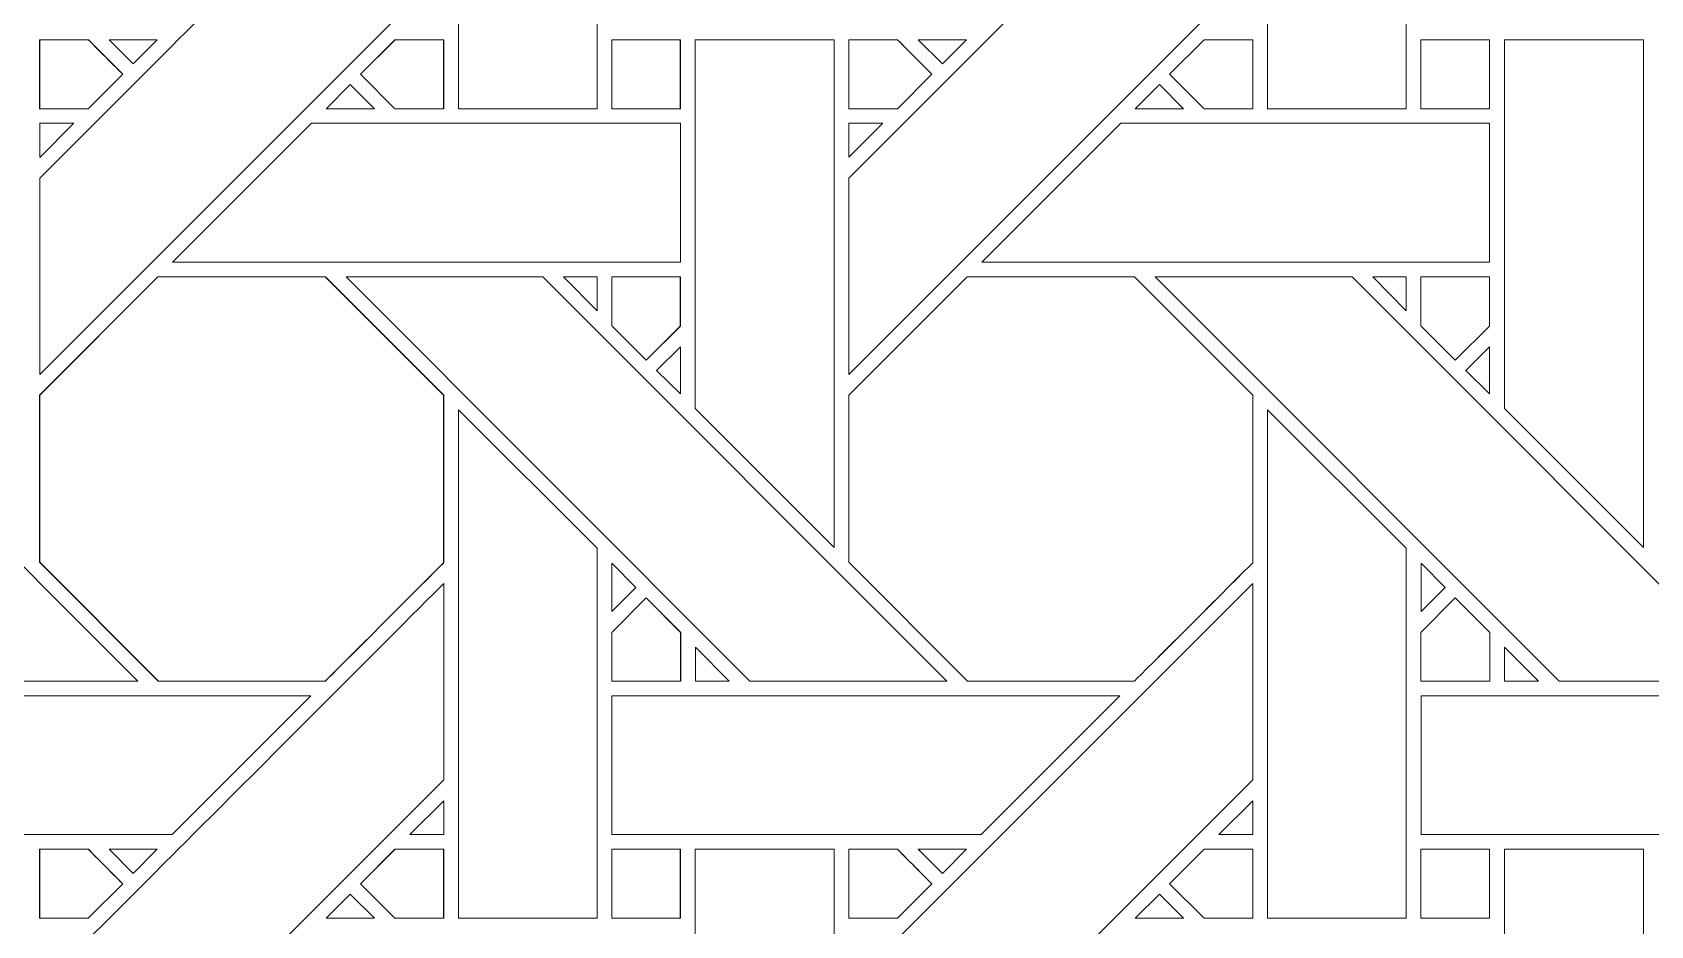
# Model space of a CAD drawing. Header units: inches. Extents: x 2.4 to 22.4, y -0.9 to 19.1.
# Drawn here: x 4.073 to 5.971, y 8.097 to 9.144 of the extents above; entities that cross this region are included whole.
import ezdxf

# ---------------------------------------------------------------- set-up
doc = ezdxf.new("R2010")
doc.units = ezdxf.units.IN
doc.header["$MEASUREMENT"] = 0
doc.layers.add('Design', color=7, linetype='Continuous', lineweight=0)

msp = doc.modelspace()

# ---------------------------------------------------------------- linework, layer by layer
at = {"layer": 'Design'}
for points, knots in [([(12.3829, 19.0948), (6.86, 19.0948), (2.3829, 14.6176), (2.3829, 9.0948), (2.3829, 3.5719), (6.86, -0.9052), (12.3829, -0.9052), (17.9057, -0.9052), (22.3829, 3.5719), (22.3829, 9.0948), (22.3829, 14.6176), (17.9057, 19.0948), (12.3829, 19.0948)], [0, 0, 0, 0, 1, 1, 1, 2, 2, 2, 3, 3, 3, 4, 4, 4, 4]), ([(12.3829, 17.972), (7.4801, 17.972), (3.5056, 13.9975), (3.5056, 9.0948), (3.5056, 4.192), (7.4801, 0.2175), (12.3829, 0.2175), (17.2856, 0.2175), (21.2601, 4.192), (21.2601, 9.0948), (21.2601, 13.9975), (17.2856, 17.972), (12.3829, 17.972)], [0, 0, 0, 0, 1, 1, 1, 2, 2, 2, 3, 3, 3, 4, 4, 4, 4]), ([(4.7354, 9.4881), (4.7354, 9.4881), (4.7354, 9.0544), (4.7354, 9.0544), (4.7354, 9.0544), (4.5727, 9.0544), (4.5727, 9.0544), (4.5727, 9.0544), (4.5727, 9.6502), (4.5727, 9.6502), (4.5727, 9.6502), (4.7354, 9.4881), (4.7354, 9.4881)], [0, 0, 0, 0, 1, 1, 1, 2, 2, 2, 3, 3, 3, 4, 4, 4, 4]), ([(5.6841, 9.4881), (5.6841, 9.4881), (5.6841, 9.0544), (5.6841, 9.0544), (5.6841, 9.0544), (5.5214, 9.0544), (5.5214, 9.0544), (5.5214, 9.0544), (5.5214, 9.6502), (5.5214, 9.6502), (5.5214, 9.6502), (5.6841, 9.4881), (5.6841, 9.4881)], [0, 0, 0, 0, 1, 1, 1, 2, 2, 2, 3, 3, 3, 4, 4, 4, 4]), ([(4.2182, 9.1094), (4.2676, 9.1585), (4.5001, 9.3912), (4.5555, 9.4467), (4.5555, 9.4467), (4.5555, 9.2166), (4.5555, 9.2166), (4.5555, 9.2166), (4.0818, 8.743), (4.0818, 8.743), (4.0818, 8.743), (4.0818, 8.9731), (4.0818, 8.9731), (4.0818, 8.9731), (4.2182, 9.1094), (4.2182, 9.1094)], [0, 0, 0, 0, 1, 1, 1, 2, 2, 2, 3, 3, 3, 4, 4, 4, 5, 5, 5, 5]), ([(5.0306, 8.9731), (5.0306, 8.9731), (5.5042, 9.4467), (5.5042, 9.4467), (5.5042, 9.4467), (5.5042, 9.2166), (5.5042, 9.2166), (5.5042, 9.2166), (5.0306, 8.743), (5.0306, 8.743), (5.0306, 8.743), (5.0306, 8.9731), (5.0306, 8.9731)], [0, 0, 0, 0, 1, 1, 1, 2, 2, 2, 3, 3, 3, 4, 4, 4, 4]), ([(4.1388, 9.1352), (4.1439, 9.1301), (4.1747, 9.0993), (4.1791, 9.0948), (4.1791, 9.0948), (4.1387, 9.0544), (4.1387, 9.0544), (4.1387, 9.0544), (4.0817, 9.0544), (4.0817, 9.0544), (4.0817, 9.0544), (4.0817, 9.1352), (4.0817, 9.1352), (4.0817, 9.1352), (4.1388, 9.1352), (4.1388, 9.1352)], [0, 0, 0, 0, 1, 1, 1, 2, 2, 2, 3, 3, 3, 4, 4, 4, 5, 5, 5, 5]), ([(4.1792, 9.0948), (4.1792, 9.0948), (4.1388, 9.0544), (4.1388, 9.0544), (4.1388, 9.0544), (4.0818, 9.0544), (4.0818, 9.0544), (4.0818, 9.0544), (4.0818, 9.1352), (4.0818, 9.1352), (4.0818, 9.1352), (4.1389, 9.1352), (4.1389, 9.1352), (4.1442, 9.1299), (4.175, 9.0991), (4.1792, 9.0948)], [0, 0, 0, 0, 1, 1, 1, 2, 2, 2, 3, 3, 3, 4, 4, 4, 5, 5, 5, 5]), ([(4.1633, 9.1352), (4.1633, 9.1352), (4.2197, 9.1352), (4.2197, 9.1352), (4.2197, 9.1352), (4.1915, 9.107), (4.1915, 9.107), (4.1915, 9.107), (4.1633, 9.1352), (4.1633, 9.1352)], [0, 0, 0, 0, 1, 1, 1, 2, 2, 2, 3, 3, 3, 3]), ([(4.5554, 9.1352), (4.5554, 9.1352), (4.5554, 9.0544), (4.5554, 9.0544), (4.5554, 9.0544), (4.4983, 9.0544), (4.4983, 9.0544), (4.4983, 9.0544), (4.4579, 9.0948), (4.4579, 9.0948), (4.4579, 9.0948), (4.4983, 9.1352), (4.4983, 9.1352), (4.4983, 9.1352), (4.5554, 9.1352), (4.5554, 9.1352)], [0, 0, 0, 0, 1, 1, 1, 2, 2, 2, 3, 3, 3, 4, 4, 4, 5, 5, 5, 5]), ([(4.4581, 9.0948), (4.4581, 9.0948), (4.4985, 9.1352), (4.4985, 9.1352), (4.4985, 9.1352), (4.5555, 9.1352), (4.5555, 9.1352), (4.5555, 9.1352), (4.5555, 9.0544), (4.5555, 9.0544), (4.5555, 9.0544), (4.4984, 9.0544), (4.4984, 9.0544), (4.4984, 9.0544), (4.4581, 9.0948), (4.4581, 9.0948)], [0, 0, 0, 0, 1, 1, 1, 2, 2, 2, 3, 3, 3, 4, 4, 4, 5, 5, 5, 5]), ([(4.7526, 9.1352), (4.7526, 9.1352), (4.8328, 9.1352), (4.8328, 9.1352), (4.8328, 9.1352), (4.8328, 9.0544), (4.8328, 9.0544), (4.8328, 9.0544), (4.7526, 9.0544), (4.7526, 9.0544), (4.7526, 9.0544), (4.7526, 9.1352), (4.7526, 9.1352)], [0, 0, 0, 0, 1, 1, 1, 2, 2, 2, 3, 3, 3, 4, 4, 4, 4]), ([(4.833, 9.1352), (4.833, 9.1352), (4.833, 9.0544), (4.833, 9.0544), (4.833, 9.0544), (4.7527, 9.0544), (4.7527, 9.0544), (4.7527, 9.0544), (4.7527, 9.1352), (4.7527, 9.1352), (4.7527, 9.1352), (4.833, 9.1352), (4.833, 9.1352)], [0, 0, 0, 0, 1, 1, 1, 2, 2, 2, 3, 3, 3, 4, 4, 4, 4]), ([(5.0134, 9.1352), (5.0134, 9.1352), (5.0134, 8.5401), (5.0134, 8.5401), (5.0134, 8.5401), (4.8505, 8.703), (4.8505, 8.703), (4.8505, 8.703), (4.8505, 9.1352), (4.8505, 9.1352), (4.8505, 9.1352), (5.0134, 9.1352), (5.0134, 9.1352)], [0, 0, 0, 0, 1, 1, 1, 2, 2, 2, 3, 3, 3, 4, 4, 4, 4]), ([(5.0305, 9.0544), (5.0305, 9.0544), (5.0305, 9.1352), (5.0305, 9.1352), (5.0305, 9.1352), (5.0876, 9.1352), (5.0876, 9.1352), (5.0927, 9.1301), (5.1234, 9.0993), (5.1278, 9.0948), (5.1278, 9.0948), (5.0875, 9.0544), (5.0875, 9.0544), (5.0875, 9.0544), (5.0305, 9.0544), (5.0305, 9.0544)], [0, 0, 0, 0, 1, 1, 1, 2, 2, 2, 3, 3, 3, 4, 4, 4, 5, 5, 5, 5]), ([(5.1128, 9.11), (5.1128, 9.11), (5.128, 9.0948), (5.128, 9.0948), (5.128, 9.0948), (5.0875, 9.0544), (5.0875, 9.0544), (5.0875, 9.0544), (5.0305, 9.0544), (5.0305, 9.0544), (5.0305, 9.0544), (5.0305, 9.1352), (5.0305, 9.1352), (5.0305, 9.1352), (5.0876, 9.1352), (5.0876, 9.1352), (5.0931, 9.1297), (5.1033, 9.1195), (5.1128, 9.11)], [0, 0, 0, 0, 1, 1, 1, 2, 2, 2, 3, 3, 3, 4, 4, 4, 5, 5, 5, 6, 6, 6, 6]), ([(5.112, 9.1352), (5.112, 9.1352), (5.1685, 9.1352), (5.1685, 9.1352), (5.1685, 9.1352), (5.1402, 9.107), (5.1402, 9.107), (5.1402, 9.107), (5.112, 9.1352), (5.112, 9.1352)], [0, 0, 0, 0, 1, 1, 1, 2, 2, 2, 3, 3, 3, 3]), ([(5.4471, 9.0544), (5.4471, 9.0544), (5.4067, 9.0948), (5.4067, 9.0948), (5.4067, 9.0948), (5.4471, 9.1352), (5.4471, 9.1352), (5.4471, 9.1352), (5.5042, 9.1352), (5.5042, 9.1352), (5.5042, 9.1352), (5.5042, 9.0544), (5.5042, 9.0544), (5.5042, 9.0544), (5.4471, 9.0544), (5.4471, 9.0544)], [0, 0, 0, 0, 1, 1, 1, 2, 2, 2, 3, 3, 3, 4, 4, 4, 5, 5, 5, 5]), ([(5.4067, 9.0948), (5.4067, 9.0948), (5.4471, 9.1352), (5.4471, 9.1352), (5.4471, 9.1352), (5.5042, 9.1352), (5.5042, 9.1352), (5.5042, 9.1352), (5.5042, 9.0544), (5.5042, 9.0544), (5.5042, 9.0544), (5.4471, 9.0544), (5.4471, 9.0544), (5.4471, 9.0544), (5.4067, 9.0948), (5.4067, 9.0948)], [0, 0, 0, 0, 1, 1, 1, 2, 2, 2, 3, 3, 3, 4, 4, 4, 5, 5, 5, 5]), ([(5.7014, 9.0544), (5.7014, 9.0544), (5.7014, 9.1352), (5.7014, 9.1352), (5.7014, 9.1352), (5.7816, 9.1352), (5.7816, 9.1352), (5.7816, 9.1352), (5.7816, 9.0544), (5.7816, 9.0544), (5.7816, 9.0544), (5.7014, 9.0544), (5.7014, 9.0544)], [0, 0, 0, 0, 1, 1, 1, 2, 2, 2, 3, 3, 3, 4, 4, 4, 4]), ([(5.7014, 9.1352), (5.7014, 9.1352), (5.7816, 9.1352), (5.7816, 9.1352), (5.7816, 9.1352), (5.7816, 9.0544), (5.7816, 9.0544), (5.7816, 9.0544), (5.7014, 9.0544), (5.7014, 9.0544), (5.7014, 9.0544), (5.7014, 9.1352), (5.7014, 9.1352)], [0, 0, 0, 0, 1, 1, 1, 2, 2, 2, 3, 3, 3, 4, 4, 4, 4]), ([(5.9622, 9.1352), (5.9622, 9.1352), (5.9622, 8.5401), (5.9622, 8.5401), (5.9622, 8.5401), (5.7992, 8.703), (5.7992, 8.703), (5.7992, 8.703), (5.7992, 9.1352), (5.7992, 9.1352), (5.7992, 9.1352), (5.9622, 9.1352), (5.9622, 9.1352)], [0, 0, 0, 0, 1, 1, 1, 2, 2, 2, 3, 3, 3, 4, 4, 4, 4]), ([(4.4742, 9.0544), (4.4742, 9.0544), (4.4177, 9.0544), (4.4177, 9.0544), (4.4177, 9.0544), (4.4459, 9.0827), (4.4459, 9.0827), (4.4459, 9.0827), (4.4742, 9.0544), (4.4742, 9.0544)], [0, 0, 0, 0, 1, 1, 1, 2, 2, 2, 3, 3, 3, 3]), ([(5.4229, 9.0544), (5.4229, 9.0544), (5.3664, 9.0544), (5.3664, 9.0544), (5.3664, 9.0544), (5.3947, 9.0827), (5.3947, 9.0827), (5.3947, 9.0827), (5.4229, 9.0544), (5.4229, 9.0544)], [0, 0, 0, 0, 1, 1, 1, 2, 2, 2, 3, 3, 3, 3]), ([(4.1217, 9.0373), (4.1217, 9.0373), (4.0818, 8.9974), (4.0818, 8.9974), (4.0818, 8.9974), (4.0818, 9.0373), (4.0818, 9.0373), (4.0818, 9.0373), (4.1217, 9.0373), (4.1217, 9.0373)], [0, 0, 0, 0, 1, 1, 1, 2, 2, 2, 3, 3, 3, 3]), ([(4.4005, 9.0373), (4.4005, 9.0373), (4.833, 9.0373), (4.833, 9.0373), (4.833, 9.0373), (4.833, 8.8745), (4.833, 8.8745), (4.833, 8.8745), (4.2377, 8.8745), (4.2377, 8.8745), (4.2377, 8.8745), (4.4005, 9.0373), (4.4005, 9.0373)], [0, 0, 0, 0, 1, 1, 1, 2, 2, 2, 3, 3, 3, 4, 4, 4, 4]), ([(5.0704, 9.0373), (5.0704, 9.0373), (5.0306, 8.9975), (5.0306, 8.9975), (5.0306, 8.9975), (5.0306, 9.0373), (5.0306, 9.0373), (5.0306, 9.0373), (5.0704, 9.0373), (5.0704, 9.0373)], [0, 0, 0, 0, 1, 1, 1, 2, 2, 2, 3, 3, 3, 3]), ([(5.3493, 9.0373), (5.3493, 9.0373), (5.7817, 9.0373), (5.7817, 9.0373), (5.7817, 9.0373), (5.7817, 8.8745), (5.7817, 8.8745), (5.7817, 8.8745), (5.1864, 8.8745), (5.1864, 8.8745), (5.1864, 8.8745), (5.3493, 9.0373), (5.3493, 9.0373)], [0, 0, 0, 0, 1, 1, 1, 2, 2, 2, 3, 3, 3, 4, 4, 4, 4]), ([(3.5298, 8.8198), (3.5294, 8.8323), (3.5289, 8.8448), (3.5286, 8.8573), (3.5286, 8.8573), (3.7232, 8.8573), (3.7232, 8.8573), (3.7232, 8.8573), (4.1969, 8.3837), (4.1969, 8.3837), (4.1969, 8.3837), (3.9658, 8.3837), (3.9658, 8.3837), (3.9658, 8.3837), (3.5298, 8.8198), (3.5298, 8.8198)], [0, 0, 0, 0, 1, 1, 1, 2, 2, 2, 3, 3, 3, 4, 4, 4, 5, 5, 5, 5]), ([(4.2204, 8.8573), (4.2204, 8.8573), (4.4166, 8.8573), (4.4166, 8.8573), (4.4166, 8.8573), (4.5554, 8.7186), (4.5554, 8.7186), (4.5554, 8.7186), (4.5554, 8.5224), (4.5554, 8.5224), (4.5376, 8.5044), (4.4256, 8.3927), (4.4167, 8.3837), (4.4167, 8.3837), (4.2209, 8.3837), (4.2209, 8.3837), (4.2209, 8.3837), (4.0817, 8.5229), (4.0817, 8.5229), (4.0817, 8.5229), (4.0817, 8.7186), (4.0817, 8.7186), (4.0817, 8.7186), (4.2204, 8.8573), (4.2204, 8.8573)], [0, 0, 0, 0, 1, 1, 1, 2, 2, 2, 3, 3, 3, 4, 4, 4, 5, 5, 5, 6, 6, 6, 7, 7, 7, 8, 8, 8, 8]), ([(4.0818, 8.7186), (4.0818, 8.7186), (4.2205, 8.8573), (4.2205, 8.8573), (4.2205, 8.8573), (4.4168, 8.8573), (4.4168, 8.8573), (4.4168, 8.8573), (4.5555, 8.7186), (4.5555, 8.7186), (4.5555, 8.7186), (4.5555, 8.5224), (4.5555, 8.5224), (4.5375, 8.5043), (4.4257, 8.3926), (4.4168, 8.3837), (4.4168, 8.3837), (4.2211, 8.3837), (4.2211, 8.3837), (4.2211, 8.3837), (4.0818, 8.5229), (4.0818, 8.5229), (4.0818, 8.5229), (4.0818, 8.7186), (4.0818, 8.7186)], [0, 0, 0, 0, 1, 1, 1, 2, 2, 2, 3, 3, 3, 4, 4, 4, 5, 5, 5, 6, 6, 6, 7, 7, 7, 8, 8, 8, 8]), ([(4.6719, 8.8573), (4.6719, 8.8573), (5.1456, 8.3837), (5.1456, 8.3837), (5.1456, 8.3837), (4.9145, 8.3837), (4.9145, 8.3837), (4.9145, 8.3837), (4.441, 8.8573), (4.441, 8.8573), (4.441, 8.8573), (4.6719, 8.8573), (4.6719, 8.8573)], [0, 0, 0, 0, 1, 1, 1, 2, 2, 2, 3, 3, 3, 4, 4, 4, 4]), ([(4.7355, 8.8573), (4.7355, 8.8573), (4.7355, 8.8175), (4.7355, 8.8175), (4.7355, 8.8175), (4.6961, 8.8573), (4.6961, 8.8573), (4.6961, 8.8573), (4.7355, 8.8573), (4.7355, 8.8573)], [0, 0, 0, 0, 1, 1, 1, 2, 2, 2, 3, 3, 3, 3]), ([(4.8328, 8.8573), (4.8328, 8.8573), (4.8328, 8.7997), (4.8328, 8.7997), (4.8328, 8.7997), (4.7929, 8.7598), (4.7929, 8.7598), (4.7929, 8.7598), (4.7526, 8.8001), (4.7526, 8.8001), (4.7526, 8.8001), (4.7526, 8.8573), (4.7526, 8.8573), (4.7526, 8.8573), (4.8328, 8.8573), (4.8328, 8.8573)], [0, 0, 0, 0, 1, 1, 1, 2, 2, 2, 3, 3, 3, 4, 4, 4, 5, 5, 5, 5]), ([(4.793, 8.7598), (4.793, 8.7598), (4.7527, 8.8001), (4.7527, 8.8001), (4.7527, 8.8001), (4.7527, 8.8573), (4.7527, 8.8573), (4.7527, 8.8573), (4.833, 8.8573), (4.833, 8.8573), (4.833, 8.8573), (4.833, 8.7997), (4.833, 8.7997), (4.833, 8.7997), (4.793, 8.7598), (4.793, 8.7598)], [0, 0, 0, 0, 1, 1, 1, 2, 2, 2, 3, 3, 3, 4, 4, 4, 5, 5, 5, 5]), ([(5.3655, 8.3837), (5.3655, 8.3837), (5.1698, 8.3837), (5.1698, 8.3837), (5.1698, 8.3837), (5.0305, 8.5229), (5.0305, 8.5229), (5.0305, 8.5229), (5.0305, 8.7186), (5.0305, 8.7186), (5.0305, 8.7186), (5.1692, 8.8573), (5.1692, 8.8573), (5.1692, 8.8573), (5.3654, 8.8573), (5.3654, 8.8573), (5.3654, 8.8573), (5.5042, 8.7186), (5.5042, 8.7186), (5.5042, 8.7186), (5.5042, 8.5224), (5.5042, 8.5224), (5.4864, 8.5044), (5.3745, 8.3927), (5.3655, 8.3837)], [0, 0, 0, 0, 1, 1, 1, 2, 2, 2, 3, 3, 3, 4, 4, 4, 5, 5, 5, 6, 6, 6, 7, 7, 7, 8, 8, 8, 8]), ([(5.0305, 8.7186), (5.0305, 8.7186), (5.1692, 8.8573), (5.1692, 8.8573), (5.1692, 8.8573), (5.3654, 8.8573), (5.3654, 8.8573), (5.3654, 8.8573), (5.5042, 8.7186), (5.5042, 8.7186), (5.5042, 8.7186), (5.5042, 8.5224), (5.5042, 8.5224), (5.4863, 8.5043), (5.3744, 8.3926), (5.3655, 8.3837), (5.3655, 8.3837), (5.1698, 8.3837), (5.1698, 8.3837), (5.1698, 8.3837), (5.0305, 8.5229), (5.0305, 8.5229), (5.0305, 8.5229), (5.0305, 8.7186), (5.0305, 8.7186)], [0, 0, 0, 0, 1, 1, 1, 2, 2, 2, 3, 3, 3, 4, 4, 4, 5, 5, 5, 6, 6, 6, 7, 7, 7, 8, 8, 8, 8]), ([(5.6207, 8.8573), (5.6207, 8.8573), (6.0943, 8.3837), (6.0943, 8.3837), (6.0943, 8.3837), (5.8633, 8.3837), (5.8633, 8.3837), (5.8633, 8.3837), (5.3897, 8.8573), (5.3897, 8.8573), (5.3897, 8.8573), (5.6207, 8.8573), (5.6207, 8.8573)], [0, 0, 0, 0, 1, 1, 1, 2, 2, 2, 3, 3, 3, 4, 4, 4, 4]), ([(5.6842, 8.8573), (5.6842, 8.8573), (5.6842, 8.8175), (5.6842, 8.8175), (5.6842, 8.8175), (5.6448, 8.8573), (5.6448, 8.8573), (5.6448, 8.8573), (5.6842, 8.8573), (5.6842, 8.8573)], [0, 0, 0, 0, 1, 1, 1, 2, 2, 2, 3, 3, 3, 3]), ([(5.7014, 8.8001), (5.7014, 8.8001), (5.7014, 8.8573), (5.7014, 8.8573), (5.7014, 8.8573), (5.7816, 8.8573), (5.7816, 8.8573), (5.7816, 8.8573), (5.7816, 8.7997), (5.7816, 8.7997), (5.7816, 8.7997), (5.7417, 8.7598), (5.7417, 8.7598), (5.7417, 8.7598), (5.7014, 8.8001), (5.7014, 8.8001)], [0, 0, 0, 0, 1, 1, 1, 2, 2, 2, 3, 3, 3, 4, 4, 4, 5, 5, 5, 5]), ([(5.7417, 8.7598), (5.7417, 8.7598), (5.7014, 8.8001), (5.7014, 8.8001), (5.7014, 8.8001), (5.7014, 8.8573), (5.7014, 8.8573), (5.7014, 8.8573), (5.7816, 8.8573), (5.7816, 8.8573), (5.7816, 8.8573), (5.7816, 8.7997), (5.7816, 8.7997), (5.7816, 8.7997), (5.7417, 8.7598), (5.7417, 8.7598)], [0, 0, 0, 0, 1, 1, 1, 2, 2, 2, 3, 3, 3, 4, 4, 4, 5, 5, 5, 5]), ([(4.833, 8.7755), (4.833, 8.7755), (4.833, 8.7203), (4.833, 8.7203), (4.833, 8.7203), (4.8052, 8.7477), (4.8052, 8.7477), (4.8052, 8.7477), (4.833, 8.7755), (4.833, 8.7755)], [0, 0, 0, 0, 1, 1, 1, 2, 2, 2, 3, 3, 3, 3]), ([(5.7817, 8.7755), (5.7817, 8.7755), (5.7817, 8.7203), (5.7817, 8.7203), (5.7817, 8.7203), (5.7539, 8.7477), (5.7539, 8.7477), (5.7539, 8.7477), (5.7817, 8.7755), (5.7817, 8.7755)], [0, 0, 0, 0, 1, 1, 1, 2, 2, 2, 3, 3, 3, 3]), ([(4.7354, 8.5394), (4.7354, 8.5394), (4.7354, 8.1057), (4.7354, 8.1057), (4.7354, 8.1057), (4.5727, 8.1057), (4.5727, 8.1057), (4.5727, 8.1057), (4.5727, 8.7015), (4.5727, 8.7015), (4.5727, 8.7015), (4.7354, 8.5394), (4.7354, 8.5394)], [0, 0, 0, 0, 1, 1, 1, 2, 2, 2, 3, 3, 3, 4, 4, 4, 4]), ([(5.6841, 8.5394), (5.6841, 8.5394), (5.6841, 8.1057), (5.6841, 8.1057), (5.6841, 8.1057), (5.5214, 8.1057), (5.5214, 8.1057), (5.5214, 8.1057), (5.5214, 8.7015), (5.5214, 8.7015), (5.5214, 8.7015), (5.6841, 8.5394), (5.6841, 8.5394)], [0, 0, 0, 0, 1, 1, 1, 2, 2, 2, 3, 3, 3, 4, 4, 4, 4]), ([(4.7527, 8.4651), (4.7527, 8.4651), (4.7527, 8.5219), (4.7527, 8.5219), (4.7527, 8.5219), (4.7809, 8.4933), (4.7809, 8.4933), (4.7809, 8.4933), (4.7527, 8.4651), (4.7527, 8.4651)], [0, 0, 0, 0, 1, 1, 1, 2, 2, 2, 3, 3, 3, 3]), ([(5.7015, 8.4651), (5.7015, 8.4651), (5.7015, 8.5219), (5.7015, 8.5219), (5.7015, 8.5219), (5.7296, 8.4933), (5.7296, 8.4933), (5.7296, 8.4933), (5.7015, 8.4651), (5.7015, 8.4651)], [0, 0, 0, 0, 1, 1, 1, 2, 2, 2, 3, 3, 3, 3]), ([(4.2182, 8.1607), (4.2675, 8.2097), (4.5, 8.4424), (4.5555, 8.498), (4.5555, 8.498), (4.5555, 8.2679), (4.5555, 8.2679), (4.5555, 8.2679), (4.0818, 7.7943), (4.0818, 7.7943), (4.0818, 7.7943), (4.0818, 8.0244), (4.0818, 8.0244), (4.0818, 8.0244), (4.2182, 8.1607), (4.2182, 8.1607)], [0, 0, 0, 0, 1, 1, 1, 2, 2, 2, 3, 3, 3, 4, 4, 4, 5, 5, 5, 5]), ([(5.0306, 8.0244), (5.0306, 8.0244), (5.5042, 8.498), (5.5042, 8.498), (5.5042, 8.498), (5.5042, 8.2679), (5.5042, 8.2679), (5.5042, 8.2679), (5.0306, 7.7943), (5.0306, 7.7943), (5.0306, 7.7943), (5.0306, 8.0244), (5.0306, 8.0244)], [0, 0, 0, 0, 1, 1, 1, 2, 2, 2, 3, 3, 3, 4, 4, 4, 4]), ([(4.7526, 8.3835), (4.7526, 8.3835), (4.7526, 8.4407), (4.7526, 8.4407), (4.7526, 8.4407), (4.7929, 8.4811), (4.7929, 8.4811), (4.7929, 8.4811), (4.8332, 8.4407), (4.8332, 8.4407), (4.8332, 8.4407), (4.8332, 8.3835), (4.8332, 8.3835), (4.8332, 8.3835), (4.7526, 8.3835), (4.7526, 8.3835)], [0, 0, 0, 0, 1, 1, 1, 2, 2, 2, 3, 3, 3, 4, 4, 4, 5, 5, 5, 5]), ([(4.7931, 8.4811), (4.7931, 8.4811), (4.8334, 8.4407), (4.8334, 8.4407), (4.8334, 8.4407), (4.8334, 8.3834), (4.8334, 8.3834), (4.8334, 8.3834), (4.7527, 8.3834), (4.7527, 8.3834), (4.7527, 8.3834), (4.7527, 8.4407), (4.7527, 8.4407), (4.7527, 8.4407), (4.7931, 8.4811), (4.7931, 8.4811)], [0, 0, 0, 0, 1, 1, 1, 2, 2, 2, 3, 3, 3, 4, 4, 4, 5, 5, 5, 5]), ([(5.782, 8.3834), (5.782, 8.3834), (5.7014, 8.3834), (5.7014, 8.3834), (5.7014, 8.3834), (5.7014, 8.4407), (5.7014, 8.4407), (5.7014, 8.4407), (5.7417, 8.4811), (5.7417, 8.4811), (5.7417, 8.4811), (5.782, 8.4407), (5.782, 8.4407), (5.782, 8.4407), (5.782, 8.3834), (5.782, 8.3834)], [0, 0, 0, 0, 1, 1, 1, 2, 2, 2, 3, 3, 3, 4, 4, 4, 5, 5, 5, 5]), ([(5.7417, 8.4811), (5.7417, 8.4811), (5.782, 8.4407), (5.782, 8.4407), (5.782, 8.4407), (5.782, 8.3834), (5.782, 8.3834), (5.782, 8.3834), (5.7014, 8.3834), (5.7014, 8.3834), (5.7014, 8.3834), (5.7014, 8.4407), (5.7014, 8.4407), (5.7014, 8.4407), (5.7417, 8.4811), (5.7417, 8.4811)], [0, 0, 0, 0, 1, 1, 1, 2, 2, 2, 3, 3, 3, 4, 4, 4, 5, 5, 5, 5]), ([(4.8506, 8.3837), (4.8506, 8.3837), (4.8506, 8.4235), (4.8506, 8.4235), (4.8506, 8.4235), (4.8903, 8.3837), (4.8903, 8.3837), (4.8903, 8.3837), (4.8506, 8.3837), (4.8506, 8.3837)], [0, 0, 0, 0, 1, 1, 1, 2, 2, 2, 3, 3, 3, 3]), ([(5.7994, 8.3837), (5.7994, 8.3837), (5.7994, 8.4235), (5.7994, 8.4235), (5.7994, 8.4235), (5.8391, 8.3837), (5.8391, 8.3837), (5.8391, 8.3837), (5.7994, 8.3837), (5.7994, 8.3837)], [0, 0, 0, 0, 1, 1, 1, 2, 2, 2, 3, 3, 3, 3]), ([(3.804, 8.2037), (3.804, 8.2037), (3.804, 8.3664), (3.804, 8.3664), (3.804, 8.3664), (4.3997, 8.3664), (4.3997, 8.3664), (4.3997, 8.3664), (4.237, 8.2037), (4.237, 8.2037), (4.237, 8.2037), (3.804, 8.2037), (3.804, 8.2037)], [0, 0, 0, 0, 1, 1, 1, 2, 2, 2, 3, 3, 3, 4, 4, 4, 4]), ([(4.7527, 8.2037), (4.7527, 8.2037), (4.7527, 8.3664), (4.7527, 8.3664), (4.7527, 8.3664), (5.3484, 8.3664), (5.3484, 8.3664), (5.3484, 8.3664), (5.1857, 8.2037), (5.1857, 8.2037), (5.1857, 8.2037), (4.7527, 8.2037), (4.7527, 8.2037)], [0, 0, 0, 0, 1, 1, 1, 2, 2, 2, 3, 3, 3, 4, 4, 4, 4]), ([(5.7015, 8.2037), (5.7015, 8.2037), (5.7015, 8.3664), (5.7015, 8.3664), (5.7015, 8.3664), (6.2972, 8.3664), (6.2972, 8.3664), (6.2972, 8.3664), (6.1344, 8.2037), (6.1344, 8.2037), (6.1344, 8.2037), (5.7015, 8.2037), (5.7015, 8.2037)], [0, 0, 0, 0, 1, 1, 1, 2, 2, 2, 3, 3, 3, 4, 4, 4, 4]), ([(4.5158, 8.2038), (4.5158, 8.2038), (4.5555, 8.2435), (4.5555, 8.2435), (4.5555, 8.2435), (4.5555, 8.2038), (4.5555, 8.2038), (4.5555, 8.2038), (4.5158, 8.2038), (4.5158, 8.2038)], [0, 0, 0, 0, 1, 1, 1, 2, 2, 2, 3, 3, 3, 3]), ([(5.4645, 8.2038), (5.4645, 8.2038), (5.5042, 8.2435), (5.5042, 8.2435), (5.5042, 8.2435), (5.5042, 8.2038), (5.5042, 8.2038), (5.5042, 8.2038), (5.4645, 8.2038), (5.4645, 8.2038)], [0, 0, 0, 0, 1, 1, 1, 2, 2, 2, 3, 3, 3, 3]), ([(4.1388, 8.1865), (4.1439, 8.1813), (4.1747, 8.1505), (4.1791, 8.1461), (4.1791, 8.1461), (4.1387, 8.1057), (4.1387, 8.1057), (4.1387, 8.1057), (4.0817, 8.1057), (4.0817, 8.1057), (4.0817, 8.1057), (4.0817, 8.1865), (4.0817, 8.1865), (4.0817, 8.1865), (4.1388, 8.1865), (4.1388, 8.1865)], [0, 0, 0, 0, 1, 1, 1, 2, 2, 2, 3, 3, 3, 4, 4, 4, 5, 5, 5, 5]), ([(4.1641, 8.1613), (4.1641, 8.1613), (4.1793, 8.1461), (4.1793, 8.1461), (4.1793, 8.1461), (4.1388, 8.1057), (4.1388, 8.1057), (4.1388, 8.1057), (4.0818, 8.1057), (4.0818, 8.1057), (4.0818, 8.1057), (4.0818, 8.1865), (4.0818, 8.1865), (4.0818, 8.1865), (4.1389, 8.1865), (4.1389, 8.1865), (4.1444, 8.181), (4.1546, 8.1708), (4.1641, 8.1613)], [0, 0, 0, 0, 1, 1, 1, 2, 2, 2, 3, 3, 3, 4, 4, 4, 5, 5, 5, 6, 6, 6, 6]), ([(4.1633, 8.1865), (4.1633, 8.1865), (4.2197, 8.1865), (4.2197, 8.1865), (4.2197, 8.1865), (4.1915, 8.1583), (4.1915, 8.1583), (4.1915, 8.1583), (4.1633, 8.1865), (4.1633, 8.1865)], [0, 0, 0, 0, 1, 1, 1, 2, 2, 2, 3, 3, 3, 3]), ([(4.5554, 8.1865), (4.5554, 8.1865), (4.5554, 8.1057), (4.5554, 8.1057), (4.5554, 8.1057), (4.4983, 8.1057), (4.4983, 8.1057), (4.4983, 8.1057), (4.4579, 8.1461), (4.4579, 8.1461), (4.4579, 8.1461), (4.4983, 8.1865), (4.4983, 8.1865), (4.4983, 8.1865), (4.5554, 8.1865), (4.5554, 8.1865)], [0, 0, 0, 0, 1, 1, 1, 2, 2, 2, 3, 3, 3, 4, 4, 4, 5, 5, 5, 5]), ([(4.4581, 8.1461), (4.4581, 8.1461), (4.4985, 8.1865), (4.4985, 8.1865), (4.4985, 8.1865), (4.5555, 8.1865), (4.5555, 8.1865), (4.5555, 8.1865), (4.5555, 8.1057), (4.5555, 8.1057), (4.5555, 8.1057), (4.4984, 8.1057), (4.4984, 8.1057), (4.4984, 8.1057), (4.4581, 8.1461), (4.4581, 8.1461)], [0, 0, 0, 0, 1, 1, 1, 2, 2, 2, 3, 3, 3, 4, 4, 4, 5, 5, 5, 5]), ([(4.7526, 8.1865), (4.7526, 8.1865), (4.8328, 8.1865), (4.8328, 8.1865), (4.8328, 8.1865), (4.8328, 8.1057), (4.8328, 8.1057), (4.8328, 8.1057), (4.7526, 8.1057), (4.7526, 8.1057), (4.7526, 8.1057), (4.7526, 8.1865), (4.7526, 8.1865)], [0, 0, 0, 0, 1, 1, 1, 2, 2, 2, 3, 3, 3, 4, 4, 4, 4]), ([(4.833, 8.1865), (4.833, 8.1865), (4.833, 8.1057), (4.833, 8.1057), (4.833, 8.1057), (4.7527, 8.1057), (4.7527, 8.1057), (4.7527, 8.1057), (4.7527, 8.1865), (4.7527, 8.1865), (4.7527, 8.1865), (4.833, 8.1865), (4.833, 8.1865)], [0, 0, 0, 0, 1, 1, 1, 2, 2, 2, 3, 3, 3, 4, 4, 4, 4]), ([(5.0134, 8.1865), (5.0134, 8.1865), (5.0134, 7.5914), (5.0134, 7.5914), (5.0134, 7.5914), (4.8505, 7.7543), (4.8505, 7.7543), (4.8505, 7.7543), (4.8505, 8.1865), (4.8505, 8.1865), (4.8505, 8.1865), (5.0134, 8.1865), (5.0134, 8.1865)], [0, 0, 0, 0, 1, 1, 1, 2, 2, 2, 3, 3, 3, 4, 4, 4, 4]), ([(5.0305, 8.1057), (5.0305, 8.1057), (5.0305, 8.1865), (5.0305, 8.1865), (5.0305, 8.1865), (5.0876, 8.1865), (5.0876, 8.1865), (5.0927, 8.1813), (5.1234, 8.1505), (5.1278, 8.1461), (5.1278, 8.1461), (5.0875, 8.1057), (5.0875, 8.1057), (5.0875, 8.1057), (5.0305, 8.1057), (5.0305, 8.1057)], [0, 0, 0, 0, 1, 1, 1, 2, 2, 2, 3, 3, 3, 4, 4, 4, 5, 5, 5, 5]), ([(5.1136, 8.1605), (5.1136, 8.1605), (5.128, 8.1461), (5.128, 8.1461), (5.128, 8.1461), (5.0875, 8.1057), (5.0875, 8.1057), (5.0875, 8.1057), (5.0305, 8.1057), (5.0305, 8.1057), (5.0305, 8.1057), (5.0305, 8.1865), (5.0305, 8.1865), (5.0305, 8.1865), (5.0876, 8.1865), (5.0876, 8.1865), (5.0932, 8.1809), (5.1039, 8.1702), (5.1136, 8.1605)], [0, 0, 0, 0, 1, 1, 1, 2, 2, 2, 3, 3, 3, 4, 4, 4, 5, 5, 5, 6, 6, 6, 6]), ([(5.112, 8.1865), (5.112, 8.1865), (5.1685, 8.1865), (5.1685, 8.1865), (5.1685, 8.1865), (5.1402, 8.1583), (5.1402, 8.1583), (5.1402, 8.1583), (5.112, 8.1865), (5.112, 8.1865)], [0, 0, 0, 0, 1, 1, 1, 2, 2, 2, 3, 3, 3, 3]), ([(5.4471, 8.1057), (5.4471, 8.1057), (5.4067, 8.1461), (5.4067, 8.1461), (5.4067, 8.1461), (5.4471, 8.1865), (5.4471, 8.1865), (5.4471, 8.1865), (5.5042, 8.1865), (5.5042, 8.1865), (5.5042, 8.1865), (5.5042, 8.1057), (5.5042, 8.1057), (5.5042, 8.1057), (5.4471, 8.1057), (5.4471, 8.1057)], [0, 0, 0, 0, 1, 1, 1, 2, 2, 2, 3, 3, 3, 4, 4, 4, 5, 5, 5, 5]), ([(5.4067, 8.1461), (5.4067, 8.1461), (5.4471, 8.1865), (5.4471, 8.1865), (5.4471, 8.1865), (5.5042, 8.1865), (5.5042, 8.1865), (5.5042, 8.1865), (5.5042, 8.1057), (5.5042, 8.1057), (5.5042, 8.1057), (5.4471, 8.1057), (5.4471, 8.1057), (5.4471, 8.1057), (5.4067, 8.1461), (5.4067, 8.1461)], [0, 0, 0, 0, 1, 1, 1, 2, 2, 2, 3, 3, 3, 4, 4, 4, 5, 5, 5, 5]), ([(5.7816, 8.1057), (5.7816, 8.1057), (5.7014, 8.1057), (5.7014, 8.1057), (5.7014, 8.1057), (5.7014, 8.1865), (5.7014, 8.1865), (5.7014, 8.1865), (5.7816, 8.1865), (5.7816, 8.1865), (5.7816, 8.1865), (5.7816, 8.1057), (5.7816, 8.1057)], [0, 0, 0, 0, 1, 1, 1, 2, 2, 2, 3, 3, 3, 4, 4, 4, 4]), ([(5.7816, 8.1865), (5.7816, 8.1865), (5.7816, 8.1057), (5.7816, 8.1057), (5.7816, 8.1057), (5.7014, 8.1057), (5.7014, 8.1057), (5.7014, 8.1057), (5.7014, 8.1865), (5.7014, 8.1865), (5.7014, 8.1865), (5.7816, 8.1865), (5.7816, 8.1865)], [0, 0, 0, 0, 1, 1, 1, 2, 2, 2, 3, 3, 3, 4, 4, 4, 4]), ([(5.9622, 8.1865), (5.9622, 8.1865), (5.9622, 7.5914), (5.9622, 7.5914), (5.9622, 7.5914), (5.7992, 7.7543), (5.7992, 7.7543), (5.7992, 7.7543), (5.7992, 8.1865), (5.7992, 8.1865), (5.7992, 8.1865), (5.9622, 8.1865), (5.9622, 8.1865)], [0, 0, 0, 0, 1, 1, 1, 2, 2, 2, 3, 3, 3, 4, 4, 4, 4]), ([(4.4742, 8.1057), (4.4742, 8.1057), (4.4177, 8.1057), (4.4177, 8.1057), (4.4177, 8.1057), (4.4459, 8.1339), (4.4459, 8.1339), (4.4459, 8.1339), (4.4742, 8.1057), (4.4742, 8.1057)], [0, 0, 0, 0, 1, 1, 1, 2, 2, 2, 3, 3, 3, 3]), ([(5.4229, 8.1057), (5.4229, 8.1057), (5.3664, 8.1057), (5.3664, 8.1057), (5.3664, 8.1057), (5.3947, 8.1339), (5.3947, 8.1339), (5.3947, 8.1339), (5.4229, 8.1057), (5.4229, 8.1057)], [0, 0, 0, 0, 1, 1, 1, 2, 2, 2, 3, 3, 3, 3])]:
    msp.add_open_spline(points, degree=3, knots=knots, dxfattribs=at)

doc.saveas('drawing.dxf')
